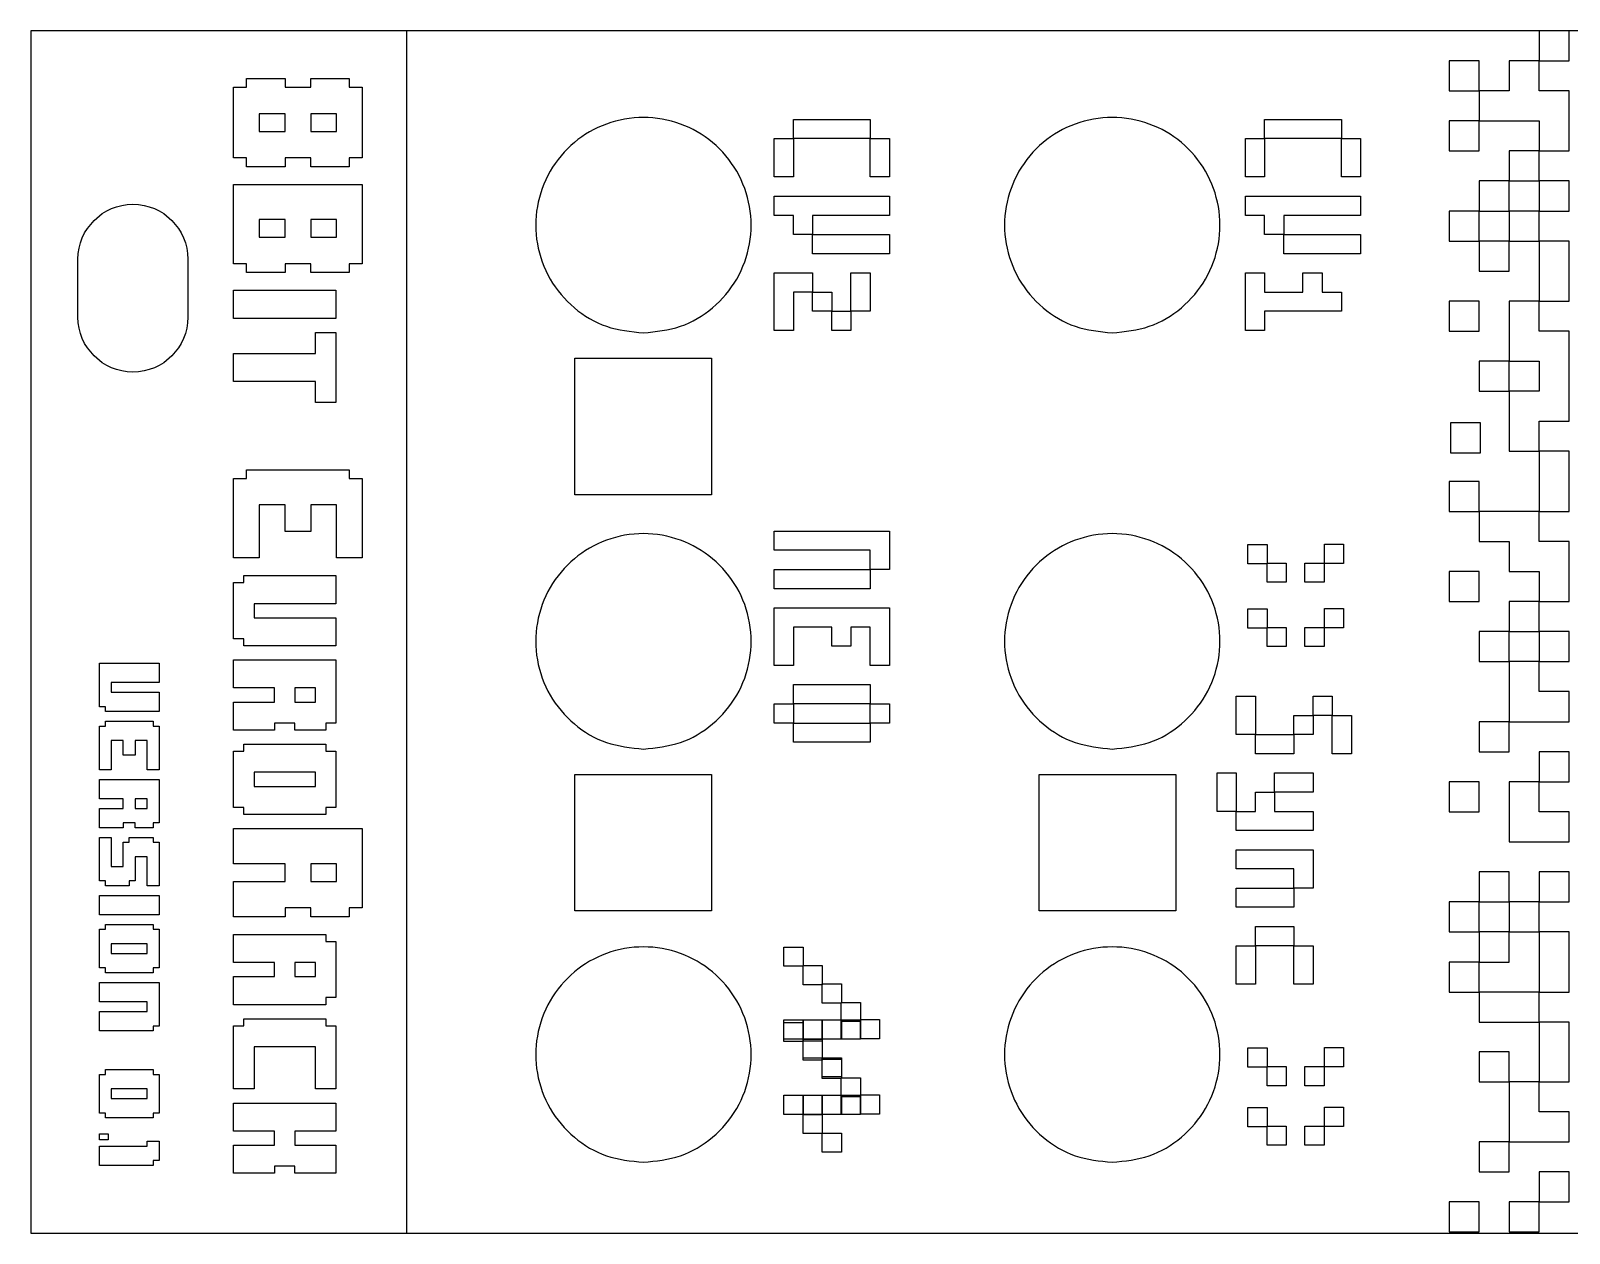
# Model space of a CAD drawing. Extents: x 9 to 137, y 10 to 46.
# Drawn here: x 8.7 to 53.88, y 10.3 to 45.62 of the extents above; entities that cross this region are included whole.
import ezdxf

# ---------------------------------------------------------------- set-up
doc = ezdxf.new("R2010")
doc.units = 0
doc.layers.add('Layer_1', color=7, linetype='CONTINUOUS')

msp = doc.modelspace()

# ---------------------------------------------------------------- linework, layer by layer
at = {"layer": 'Layer_1', "color": 1}
for p, q in [((19.74173, 45.61675), (8.70306, 45.61675)), ((8.70306, 45.61675), (8.70306, 10.29953)), ((19.74173, 10.29953), (19.74173, 45.61675)), ((52.998312, 45.616895), (52.998312, 44.734263)), ((53.88043, 45.616895), (52.998312, 45.616895)), ((53.88043, 44.734263), (53.88043, 45.616895)), ((51.233563, 44.734263), (50.351445, 44.734263)), ((50.351445, 44.734263), (50.351445, 43.852145)), ((51.233563, 43.852145), (51.233563, 44.734263)), ((52.998312, 44.734263), (52.116194, 44.734263)), ((52.116194, 44.734263), (52.116194, 43.852145)), ((52.998312, 44.734263), (53.88043, 44.734263)), ((52.998312, 43.852145), (52.998312, 44.734263)), ((14.659642, 41.88404), (14.659642, 43.957912)), ((14.659642, 43.957912), (15.037055, 43.957912)), ((15.037055, 43.957912), (15.037055, 44.217146)), ((15.037055, 44.217146), (16.169307, 44.217146)), ((16.169307, 44.217146), (16.169307, 43.957912)), ((16.169307, 43.957912), (16.924133, 43.957912)), ((16.924133, 43.957912), (16.924133, 44.217146)), ((16.924133, 44.217146), (18.056384, 44.217146)), ((18.056384, 44.217146), (18.056384, 43.957912)), ((18.056384, 43.957912), (18.433798, 43.957912)), ((18.433798, 43.957912), (18.433798, 41.88404)), ((50.351445, 43.852145), (51.233563, 43.852145)), ((52.116194, 43.852145), (51.233563, 43.852145)), ((51.233563, 43.852145), (51.233563, 42.97003)), ((53.88043, 43.852145), (52.998312, 43.852145)), ((53.88043, 42.97003), (53.88043, 43.852145)), ((16.169307, 43.18021), (15.414469, 43.18021)), ((15.414469, 43.18021), (15.414469, 42.661742)), ((16.169307, 42.661742), (16.169307, 43.18021)), ((17.678971, 43.18021), (16.924133, 43.18021)), ((16.924133, 43.18021), (16.924133, 42.661742)), ((17.678971, 42.661742), (17.678971, 43.18021)), ((31.098252, 43.013194), (33.352892, 43.013194)), ((31.098252, 42.449532), (31.098252, 43.013194)), ((33.352892, 43.013194), (33.352892, 42.449532)), ((44.933882, 43.013194), (47.188532, 43.013194)), ((44.933882, 42.449532), (44.933882, 43.013194)), ((47.188532, 43.013194), (47.188532, 42.449532)), ((51.233563, 42.97003), (50.351445, 42.97003)), ((50.351445, 42.97003), (50.351445, 42.087396)), ((51.233563, 42.97003), (52.116194, 42.97003)), ((51.233563, 42.087396), (51.233563, 42.97003)), ((52.116194, 42.97003), (52.998312, 42.97003)), ((52.998312, 42.97003), (52.998312, 42.087396)), ((53.88043, 42.087396), (53.88043, 42.97003)), ((15.414469, 42.661742), (16.169307, 42.661742)), ((16.924133, 42.661742), (17.678971, 42.661742)), ((30.534592, 42.449532), (31.098252, 42.449532)), ((30.534592, 41.322208), (30.534592, 42.449532)), ((33.352892, 42.449532), (31.098252, 42.449532)), ((31.098252, 42.449532), (31.098252, 41.322208)), ((33.352892, 42.449532), (33.916562, 42.449532)), ((33.352892, 41.322208), (33.352892, 42.449532)), ((33.916562, 42.449532), (33.916562, 41.322208)), ((44.370222, 42.449532), (44.933882, 42.449532)), ((44.370222, 41.322208), (44.370222, 42.449532)), ((47.188532, 42.449532), (44.933882, 42.449532)), ((44.933882, 42.449532), (44.933882, 41.322208)), ((47.188532, 42.449532), (47.752192, 42.449532)), ((47.188532, 41.322208), (47.188532, 42.449532)), ((47.752192, 42.449532), (47.752192, 41.322208)), ((50.351445, 42.087396), (51.233563, 42.087396)), ((52.998312, 42.087396), (52.116194, 42.087396)), ((52.116194, 42.087396), (52.116194, 41.20528)), ((52.998312, 42.087396), (53.88043, 42.087396)), ((52.998312, 41.20528), (52.998312, 42.087396)), ((15.037055, 41.88404), (14.659642, 41.88404)), ((15.037055, 41.624806), (15.037055, 41.88404)), ((16.169307, 41.624806), (15.037055, 41.624806)), ((16.924133, 41.88404), (16.169307, 41.88404)), ((16.169307, 41.88404), (16.169307, 41.624806)), ((16.924133, 41.624806), (16.924133, 41.88404)), ((18.056384, 41.624806), (16.924133, 41.624806)), ((18.433798, 41.88404), (18.056384, 41.88404)), ((18.056384, 41.88404), (18.056384, 41.624806)), ((31.098252, 41.322208), (30.534592, 41.322208)), ((33.916562, 41.322208), (33.352892, 41.322208)), ((44.933882, 41.322208), (44.370222, 41.322208)), ((47.752192, 41.322208), (47.188532, 41.322208)), ((52.116194, 41.20528), (51.233563, 41.20528)), ((51.233563, 41.20528), (51.233563, 40.323162)), ((52.116194, 41.20528), (52.998312, 41.20528)), ((52.116194, 40.323162), (52.116194, 41.20528)), ((52.998312, 41.20528), (52.998312, 40.323162)), ((53.88043, 41.20528), (52.998312, 41.20528)), ((53.88043, 40.323162), (53.88043, 41.20528)), ((14.659642, 38.773232), (14.659642, 41.106338)), ((14.659642, 41.106338), (18.433798, 41.106338)), ((18.433798, 41.106338), (18.433798, 38.773232)), ((30.534592, 40.758547), (33.916562, 40.758547)), ((30.534592, 40.194885), (30.534592, 40.758547)), ((33.916562, 40.758547), (33.916562, 40.194885)), ((44.370222, 40.758547), (47.752192, 40.758547)), ((44.370222, 40.194885), (44.370222, 40.758547)), ((47.752192, 40.758547), (47.752192, 40.194885)), ((51.233563, 40.323162), (50.351445, 40.323162)), ((50.351445, 40.323162), (50.351445, 39.44053)), ((51.233563, 39.44053), (51.233563, 40.323162)), ((51.233563, 40.323162), (52.116194, 40.323162)), ((52.998312, 40.323162), (52.116194, 40.323162)), ((52.116194, 40.323162), (52.116194, 39.44053)), ((52.998312, 40.323162), (53.88043, 40.323162)), ((52.998312, 39.44053), (52.998312, 40.323162)), ((16.169307, 40.069402), (15.414469, 40.069402)), ((15.414469, 40.069402), (15.414469, 39.550934)), ((16.169307, 39.550934), (16.169307, 40.069402)), ((17.678971, 40.069402), (16.924133, 40.069402)), ((16.924133, 40.069402), (16.924133, 39.550934)), ((17.678971, 39.550934), (17.678971, 40.069402)), ((31.098252, 40.194885), (30.534592, 40.194885)), ((31.098252, 39.631223), (31.098252, 40.194885)), ((33.916562, 40.194885), (31.661912, 40.194885)), ((31.661912, 40.194885), (31.661912, 39.631223)), ((44.933882, 40.194885), (44.370222, 40.194885)), ((44.933882, 39.631223), (44.933882, 40.194885)), ((47.752192, 40.194885), (45.497542, 40.194885)), ((45.497542, 40.194885), (45.497542, 39.631223)), ((15.414469, 39.550934), (16.169307, 39.550934)), ((16.924133, 39.550934), (17.678971, 39.550934)), ((31.661912, 39.631223), (31.098252, 39.631223)), ((31.661912, 39.631223), (33.916562, 39.631223)), ((31.661912, 39.067561), (31.661912, 39.631223)), ((33.916562, 39.631223), (33.916562, 39.067561)), ((45.497542, 39.631223), (44.933882, 39.631223)), ((45.497542, 39.631223), (47.752192, 39.631223)), ((45.497542, 39.067561), (45.497542, 39.631223)), ((47.752192, 39.631223), (47.752192, 39.067561)), ((50.351445, 39.44053), (51.233563, 39.44053)), ((52.116194, 39.44053), (51.233563, 39.44053)), ((51.233563, 39.44053), (51.233563, 38.558413)), ((52.116194, 39.44053), (52.998312, 39.44053)), ((52.116194, 38.558413), (52.116194, 39.44053)), ((52.998312, 39.44053), (52.998312, 38.558413)), ((53.88043, 39.44053), (52.998312, 39.44053)), ((53.88043, 38.558413), (53.88043, 39.44053)), ((33.916562, 39.067561), (31.661912, 39.067561)), ((47.752192, 39.067561), (45.497542, 39.067561)), ((15.037055, 38.773232), (14.659642, 38.773232)), ((15.037055, 38.513998), (15.037055, 38.773232)), ((16.169307, 38.513998), (15.037055, 38.513998)), ((16.924133, 38.773232), (16.169307, 38.773232)), ((16.169307, 38.773232), (16.169307, 38.513998)), ((16.924133, 38.513998), (16.924133, 38.773232)), ((18.056384, 38.513998), (16.924133, 38.513998)), ((18.433798, 38.773232), (18.056384, 38.773232)), ((18.056384, 38.773232), (18.056384, 38.513998)), ((30.534592, 38.5039), (31.661912, 38.5039)), ((30.534592, 36.812914), (30.534592, 38.5039)), ((31.661912, 38.5039), (31.661912, 37.940238)), ((32.789232, 38.5039), (33.352892, 38.5039)), ((32.789232, 37.376576), (32.789232, 38.5039)), ((33.352892, 38.5039), (33.352892, 37.376576)), ((44.370222, 38.5039), (44.933882, 38.5039)), ((44.370222, 36.812914), (44.370222, 38.5039)), ((44.933882, 38.5039), (44.933882, 37.940238)), ((46.061202, 37.940238), (46.061202, 38.5039)), ((46.061202, 38.5039), (46.624872, 38.5039)), ((46.624872, 38.5039), (46.624872, 37.940238)), ((51.233563, 38.558413), (52.116194, 38.558413)), ((52.998312, 38.558413), (52.998312, 37.675778)), ((53.88043, 37.675778), (53.88043, 38.558413)), ((14.659642, 37.170153), (14.659642, 37.99553)), ((14.659642, 37.99553), (17.66378, 37.99553)), ((17.66378, 37.99553), (17.66378, 37.170153)), ((31.661912, 37.940238), (31.098252, 37.940238)), ((31.098252, 37.940238), (31.098252, 36.812914)), ((31.661912, 37.940238), (32.225572, 37.940238)), ((31.661912, 37.376576), (31.661912, 37.940238)), ((32.225572, 37.940238), (32.225572, 37.376576)), ((44.933882, 37.940238), (46.061202, 37.940238)), ((46.624872, 37.940238), (47.188532, 37.940238)), ((47.188532, 37.940238), (47.188532, 37.376576)), ((50.351445, 37.675778), (50.351445, 36.793662)), ((51.233563, 37.675778), (50.351445, 37.675778)), ((51.233563, 36.793662), (51.233563, 37.675778)), ((52.998312, 37.675778), (52.116194, 37.675778)), ((52.116194, 37.675778), (52.116194, 36.793662)), ((52.998312, 37.675778), (53.88043, 37.675778)), ((52.998312, 36.793662), (52.998312, 37.675778)), ((17.66378, 37.170153), (14.659642, 37.170153)), ((32.225572, 37.376576), (31.661912, 37.376576)), ((32.225572, 37.376576), (32.789232, 37.376576)), ((32.225572, 36.812914), (32.225572, 37.376576)), ((33.352892, 37.376576), (32.789232, 37.376576)), ((32.789232, 37.376576), (32.789232, 36.812914)), ((47.188532, 37.376576), (44.933882, 37.376576)), ((44.933882, 37.376576), (44.933882, 36.812914)), ((17.062953, 36.138432), (17.062953, 36.757465)), ((17.062953, 36.757465), (17.66378, 36.757465)), ((17.66378, 36.757465), (17.66378, 34.694022)), ((31.098252, 36.812914), (30.534592, 36.812914)), ((32.789232, 36.812914), (32.225572, 36.812914)), ((44.933882, 36.812914), (44.370222, 36.812914)), ((50.351445, 36.793662), (51.233563, 36.793662)), ((52.116194, 36.793662), (52.116194, 35.911544)), ((53.88043, 36.793662), (52.998312, 36.793662)), ((53.88043, 35.911544), (53.88043, 36.793662)), ((14.659642, 35.313055), (14.659642, 36.138432)), ((14.659642, 36.138432), (17.062953, 36.138432)), ((52.116194, 35.911544), (51.233563, 35.911544)), ((51.233563, 35.911544), (51.233563, 35.028913)), ((52.116194, 35.911544), (52.998312, 35.911544)), ((52.116194, 35.028913), (52.116194, 35.911544)), ((52.998312, 35.911544), (52.998312, 35.028913)), ((53.88043, 35.028913), (53.88043, 35.911544)), ((17.062953, 35.313055), (14.659642, 35.313055)), ((17.062953, 34.694022), (17.062953, 35.313055)), ((51.233563, 35.028913), (52.116194, 35.028913)), ((52.998312, 35.028913), (52.116194, 35.028913)), ((52.116194, 35.028913), (52.116194, 34.146795)), ((53.88043, 34.146795), (53.88043, 35.028913)), ((17.66378, 34.694022), (17.062953, 34.694022)), ((50.390679, 34.09822), (50.390679, 33.216101)), ((51.272805, 34.09822), (50.390679, 34.09822)), ((51.272805, 33.216101), (51.272805, 34.09822)), ((52.116194, 34.146795), (52.116194, 33.264679)), ((52.998312, 33.264679), (52.998312, 34.146795)), ((52.998312, 34.146795), (53.88043, 34.146795)), ((50.390679, 33.216101), (51.272805, 33.216101)), ((52.116194, 33.264679), (52.998312, 33.264679)), ((52.998312, 33.264679), (52.998312, 32.382034)), ((53.88043, 33.264679), (52.998312, 33.264679)), ((53.88043, 32.382034), (53.88043, 33.264679)), ((15.037055, 32.466697), (15.037055, 32.72593)), ((15.037055, 32.72593), (18.056384, 32.72593)), ((18.056384, 32.72593), (18.056384, 32.466697)), ((14.659642, 30.13359), (14.659642, 32.466697)), ((14.659642, 32.466697), (15.037055, 32.466697)), ((18.056384, 32.466697), (18.433798, 32.466697)), ((18.433798, 32.466697), (18.433798, 30.13359)), ((51.233563, 32.382034), (50.351445, 32.382034)), ((50.351445, 32.382034), (50.351445, 31.49994)), ((51.233563, 31.49994), (51.233563, 32.382034)), ((52.998312, 32.382034), (52.998312, 31.49994)), ((53.88043, 31.49994), (53.88043, 32.382034)), ((16.169307, 31.688995), (15.414469, 31.688995)), ((15.414469, 31.688995), (15.414469, 30.13359)), ((16.169307, 30.911293), (16.169307, 31.688995)), ((17.678971, 31.688995), (16.924133, 31.688995)), ((16.924133, 31.688995), (16.924133, 30.911293)), ((17.678971, 30.13359), (17.678971, 31.688995)), ((50.351445, 31.49994), (51.233563, 31.49994)), ((52.116194, 31.49994), (51.233563, 31.49994)), ((51.233563, 31.49994), (51.233563, 30.61782)), ((52.998312, 31.49994), (52.116194, 31.49994)), ((52.998312, 31.49994), (53.88043, 31.49994)), ((52.998312, 30.61782), (52.998312, 31.49994)), ((16.924133, 30.911293), (16.169307, 30.911293)), ((30.534592, 30.921213), (33.916562, 30.921213)), ((30.534592, 30.357551), (30.534592, 30.921213)), ((33.916562, 30.921213), (33.916562, 29.79389)), ((33.352892, 30.357551), (30.534592, 30.357551)), ((33.352892, 29.79389), (33.352892, 30.357551)), ((44.444426, 30.528785), (45.008919, 30.528785)), ((44.444426, 29.964292), (44.444426, 30.528785)), ((45.008919, 30.528785), (45.008919, 29.964292)), ((46.689316, 30.538503), (47.253808, 30.538503)), ((46.689316, 29.97401), (46.689316, 30.538503)), ((47.253808, 30.538503), (47.253808, 29.97401)), ((51.233563, 30.61782), (52.116194, 30.61782)), ((52.116194, 30.61782), (52.116194, 29.735169)), ((53.88043, 30.61782), (52.998312, 30.61782)), ((53.88043, 29.735169), (53.88043, 30.61782)), ((15.414469, 30.13359), (14.659642, 30.13359)), ((18.433798, 30.13359), (17.678971, 30.13359)), ((45.008919, 29.964292), (44.444426, 29.964292)), ((45.008078, 29.984569), (45.572571, 29.984569)), ((45.008078, 29.420077), (45.008078, 29.984569)), ((45.572571, 29.984569), (45.572571, 29.420077)), ((46.115946, 29.984569), (46.680438, 29.984569)), ((46.115946, 29.420077), (46.115946, 29.984569)), ((46.680438, 29.984569), (46.680438, 29.420077)), ((47.253808, 29.97401), (46.689316, 29.97401)), ((14.659642, 27.758025), (14.659642, 29.408778)), ((14.659642, 29.408778), (14.96005, 29.408778)), ((14.96005, 29.408778), (14.96005, 29.615122)), ((14.96005, 29.615122), (17.66378, 29.615122)), ((17.66378, 29.615122), (17.66378, 28.789746)), ((30.534592, 29.79389), (33.352892, 29.79389)), ((30.534592, 29.230228), (30.534592, 29.79389)), ((33.916562, 29.79389), (33.352892, 29.79389)), ((33.352892, 29.79389), (33.352892, 29.230228)), ((45.572571, 29.420077), (45.008078, 29.420077)), ((46.680438, 29.420077), (46.115946, 29.420077)), ((50.351445, 29.735169), (50.351445, 28.853049)), ((51.233563, 29.735169), (50.351445, 29.735169)), ((51.233563, 28.853049), (51.233563, 29.735169)), ((52.116194, 29.735169), (52.998312, 29.735169)), ((52.998312, 29.735169), (52.998312, 28.853049)), ((53.88043, 28.853049), (53.88043, 29.735169)), ((33.352892, 29.230228), (30.534592, 29.230228)), ((17.66378, 28.789746), (15.26047, 28.789746)), ((15.26047, 28.789746), (15.26047, 28.377057)), ((30.534592, 28.666566), (33.916562, 28.666566)), ((30.534592, 26.975581), (30.534592, 28.666566)), ((33.916562, 28.666566), (33.916562, 26.975581)), ((44.444426, 28.638904), (45.008919, 28.638904)), ((44.444426, 28.074411), (44.444426, 28.638904)), ((45.008919, 28.638904), (45.008919, 28.074411)), ((46.689316, 28.648622), (47.253808, 28.648622)), ((46.689316, 28.084129), (46.689316, 28.648622)), ((47.253808, 28.648622), (47.253808, 28.084129)), ((50.351445, 28.853049), (51.233563, 28.853049)), ((52.998312, 28.853049), (52.116194, 28.853049)), ((52.116194, 28.853049), (52.116194, 27.970425)), ((52.998312, 28.853049), (53.88043, 28.853049)), ((52.998312, 27.970425), (52.998312, 28.853049)), ((15.26047, 28.377057), (17.66378, 28.377057)), ((17.66378, 28.377057), (17.66378, 27.551681)), ((32.225572, 28.102904), (31.098252, 28.102904)), ((31.098252, 28.102904), (31.098252, 26.975581)), ((32.225572, 27.539243), (32.225572, 28.102904)), ((33.352892, 28.102904), (32.789232, 28.102904)), ((32.789232, 28.102904), (32.789232, 27.539243)), ((33.352892, 26.975581), (33.352892, 28.102904)), ((45.008919, 28.074411), (44.444426, 28.074411)), ((45.008078, 28.094688), (45.572571, 28.094688)), ((45.008078, 27.530196), (45.008078, 28.094688)), ((45.572571, 28.094688), (45.572571, 27.530196)), ((46.115946, 28.094688), (46.680438, 28.094688)), ((46.115946, 27.530196), (46.115946, 28.094688)), ((46.680438, 28.094688), (46.680438, 27.530196)), ((47.253808, 28.084129), (46.689316, 28.084129)), ((14.96005, 27.758025), (14.659642, 27.758025)), ((14.96005, 27.551681), (14.96005, 27.758025)), ((52.116194, 27.970425), (51.233563, 27.970425)), ((51.233563, 27.970425), (51.233563, 27.088304)), ((52.116194, 27.970425), (52.998312, 27.970425)), ((52.116194, 27.088304), (52.116194, 27.970425)), ((52.998312, 27.970425), (52.998312, 27.088304)), ((53.88043, 27.970425), (52.998312, 27.970425)), ((53.88043, 27.088304), (53.88043, 27.970425)), ((14.659642, 26.313615), (14.659642, 27.138991)), ((14.659642, 27.138991), (17.66378, 27.138991)), ((17.66378, 27.551681), (14.96005, 27.551681)), ((17.66378, 27.138991), (17.66378, 25.281894)), ((32.789232, 27.539243), (32.225572, 27.539243)), ((45.572571, 27.530196), (45.008078, 27.530196)), ((46.680438, 27.530196), (46.115946, 27.530196)), ((10.71677, 25.76163), (10.71677, 27.04062)), ((10.71677, 27.04062), (12.4745, 27.04062)), ((12.4745, 27.04062), (12.4745, 26.47218)), ((31.098252, 26.975581), (30.534592, 26.975581)), ((33.916562, 26.975581), (33.352892, 26.975581)), ((51.233563, 27.088304), (52.116194, 27.088304)), ((52.998312, 27.088304), (52.116194, 27.088304)), ((52.116194, 27.088304), (52.116194, 26.206183)), ((52.998312, 27.088304), (53.88043, 27.088304)), ((52.998312, 26.206183), (52.998312, 27.088304)), ((12.4745, 26.47218), (11.0685, 26.47218)), ((11.0685, 26.47218), (11.0685, 26.18796)), ((15.861298, 26.313615), (14.659642, 26.313615)), ((15.861298, 25.900926), (15.861298, 26.313615)), ((17.062953, 26.313615), (16.462125, 26.313615)), ((16.462125, 26.313615), (16.462125, 25.900926)), ((17.062953, 25.900926), (17.062953, 26.313615)), ((31.098252, 26.411919), (33.352892, 26.411919)), ((31.098252, 25.848257), (31.098252, 26.411919)), ((33.352892, 26.411919), (33.352892, 25.848257)), ((52.116194, 26.206183), (52.116194, 25.32356)), ((53.88043, 26.206183), (52.998312, 26.206183)), ((53.88043, 25.32356), (53.88043, 26.206183)), ((10.89285, 25.76163), (10.71677, 25.76163)), ((10.89285, 25.61952), (10.89285, 25.76163)), ((11.0685, 26.18796), (12.4745, 26.18796)), ((12.4745, 26.18796), (12.4745, 25.61952)), ((14.659642, 25.075549), (14.659642, 25.900926)), ((14.659642, 25.900926), (15.861298, 25.900926)), ((16.462125, 25.900926), (17.062953, 25.900926)), ((30.534592, 25.848257), (31.098252, 25.848257)), ((30.534592, 25.284596), (30.534592, 25.848257)), ((33.352892, 25.848257), (31.098252, 25.848257)), ((31.098252, 25.848257), (31.098252, 25.284596)), ((33.352892, 25.848257), (33.916562, 25.848257)), ((33.352892, 25.284596), (33.352892, 25.848257)), ((33.916562, 25.848257), (33.916562, 25.284596)), ((44.102952, 26.072849), (44.666612, 26.072849)), ((44.102952, 24.945526), (44.102952, 26.072849)), ((44.666612, 26.072849), (44.666612, 24.945526)), ((46.357592, 26.072849), (46.921262, 26.072849)), ((46.357592, 25.509188), (46.357592, 26.072849)), ((46.921262, 26.072849), (46.921262, 25.509188)), ((12.4745, 25.61952), (10.89285, 25.61952)), ((10.89285, 25.19371), (10.89285, 25.3353)), ((10.89285, 25.3353), (12.29885, 25.3353)), ((12.29885, 25.3353), (12.29885, 25.19371)), ((45.793932, 24.945526), (45.793932, 25.509188)), ((45.793932, 25.509188), (46.357592, 25.509188)), ((46.357592, 25.509188), (46.357592, 24.945526)), ((46.921262, 25.509188), (46.357592, 25.509188)), ((46.921262, 25.509188), (47.484922, 25.509188)), ((46.921262, 24.381864), (46.921262, 25.509188)), ((47.484922, 25.509188), (47.484922, 24.381864)), ((52.116194, 25.32356), (51.233563, 25.32356)), ((51.233563, 25.32356), (51.233563, 24.441439)), ((52.116194, 25.32356), (52.998312, 25.32356)), ((52.116194, 24.441439), (52.116194, 25.32356)), ((52.998312, 25.32356), (53.88043, 25.32356)), ((10.71677, 23.91472), (10.71677, 25.19371)), ((10.71677, 25.19371), (10.89285, 25.19371)), ((12.29885, 25.19371), (12.4745, 25.19371)), ((12.4745, 25.19371), (12.4745, 23.91472)), ((15.861298, 25.075549), (14.659642, 25.075549)), ((16.462125, 25.281894), (15.861298, 25.281894)), ((15.861298, 25.281894), (15.861298, 25.075549)), ((16.462125, 25.075549), (16.462125, 25.281894)), ((17.363372, 25.075549), (16.462125, 25.075549)), ((17.66378, 25.281894), (17.363372, 25.281894)), ((17.363372, 25.281894), (17.363372, 25.075549)), ((31.098252, 25.284596), (30.534592, 25.284596)), ((31.098252, 25.284596), (33.352892, 25.284596)), ((31.098252, 24.720934), (31.098252, 25.284596)), ((33.916562, 25.284596), (33.352892, 25.284596)), ((33.352892, 25.284596), (33.352892, 24.720934)), ((44.666612, 24.945526), (44.102952, 24.945526)), ((44.666612, 24.945526), (45.793932, 24.945526)), ((44.666612, 24.381864), (44.666612, 24.945526)), ((46.357592, 24.945526), (45.793932, 24.945526)), ((45.793932, 24.945526), (45.793932, 24.381864)), ((11.41978, 24.76738), (11.0685, 24.76738)), ((11.0685, 24.76738), (11.0685, 23.91472)), ((11.41978, 24.34105), (11.41978, 24.76738)), ((12.12321, 24.76738), (11.77148, 24.76738)), ((11.77148, 24.76738), (11.77148, 24.34105)), ((12.12321, 23.91472), (12.12321, 24.76738)), ((14.659642, 22.805764), (14.659642, 24.456517)), ((14.659642, 24.456517), (14.96005, 24.456517)), ((14.96005, 24.456517), (14.96005, 24.662862)), ((14.96005, 24.662862), (17.363372, 24.662862)), ((17.363372, 24.662862), (17.363372, 24.456517)), ((17.363372, 24.456517), (17.66378, 24.456517)), ((17.66378, 24.456517), (17.66378, 22.805764)), ((33.352892, 24.720934), (31.098252, 24.720934)), ((51.233563, 24.441439), (52.116194, 24.441439)), ((52.998312, 24.441439), (52.998312, 23.559318)), ((53.88043, 24.441439), (52.998312, 24.441439)), ((53.88043, 23.559318), (53.88043, 24.441439)), ((11.77148, 24.34105), (11.41978, 24.34105)), ((45.793932, 24.381864), (44.666612, 24.381864)), ((47.484922, 24.381864), (46.921262, 24.381864)), ((11.0685, 23.91472), (10.71677, 23.91472)), ((10.71677, 23.06257), (10.71677, 23.6305)), ((10.71677, 23.6305), (12.4745, 23.6305)), ((12.4745, 23.91472), (12.12321, 23.91472)), ((12.4745, 23.6305), (12.4745, 22.35202)), ((17.062953, 23.837485), (15.26047, 23.837485)), ((15.26047, 23.837485), (15.26047, 23.424797)), ((17.062953, 23.424797), (17.062953, 23.837485)), ((43.539282, 22.690879), (43.539282, 23.818202)), ((43.539282, 23.818202), (44.102952, 23.818202)), ((44.102952, 23.818202), (44.102952, 22.690879)), ((45.230272, 23.818202), (46.357592, 23.818202)), ((45.230272, 23.254541), (45.230272, 23.818202)), ((46.357592, 23.818202), (46.357592, 23.254541)), ((50.351445, 23.559318), (50.351445, 22.676695)), ((51.233563, 23.559318), (50.351445, 23.559318)), ((51.233563, 22.676695), (51.233563, 23.559318)), ((52.998312, 23.559318), (52.116194, 23.559318)), ((52.116194, 23.559318), (52.116194, 22.676695)), ((52.998312, 23.559318), (53.88043, 23.559318)), ((52.998312, 22.676695), (52.998312, 23.559318)), ((11.41978, 23.06257), (10.71677, 23.06257)), ((11.41978, 22.77835), (11.41978, 23.06257)), ((12.12321, 23.06257), (11.77148, 23.06257)), ((11.77148, 23.06257), (11.77148, 22.77835)), ((12.12321, 22.77835), (12.12321, 23.06257)), ((15.26047, 23.424797), (17.062953, 23.424797)), ((44.666612, 23.254541), (45.230272, 23.254541)), ((44.666612, 22.690879), (44.666612, 23.254541)), ((46.357592, 23.254541), (45.230272, 23.254541)), ((45.230272, 23.254541), (45.230272, 22.690879)), ((10.71677, 22.20991), (10.71677, 22.77835)), ((10.71677, 22.77835), (11.41978, 22.77835)), ((11.77148, 22.77835), (12.12321, 22.77835)), ((14.96005, 22.805764), (14.659642, 22.805764)), ((14.96005, 22.59942), (14.96005, 22.805764)), ((17.363372, 22.59942), (14.96005, 22.59942)), ((17.66378, 22.805764), (17.363372, 22.805764)), ((17.363372, 22.805764), (17.363372, 22.59942)), ((44.102952, 22.690879), (43.539282, 22.690879)), ((44.102952, 22.127217), (44.102952, 22.690879)), ((44.102952, 22.690879), (44.666612, 22.690879)), ((45.230272, 22.690879), (46.357592, 22.690879)), ((46.357592, 22.690879), (46.357592, 22.127217)), ((50.351445, 22.676695), (51.233563, 22.676695)), ((52.116194, 22.676695), (52.116194, 21.794573)), ((53.88043, 22.676695), (52.998312, 22.676695)), ((53.88043, 21.794573), (53.88043, 22.676695)), ((11.41978, 22.20991), (10.71677, 22.20991)), ((11.77148, 22.35202), (11.41978, 22.35202)), ((11.41978, 22.35202), (11.41978, 22.20991)), ((11.77148, 22.20991), (11.77148, 22.35202)), ((12.29885, 22.20991), (11.77148, 22.20991)), ((12.4745, 22.35202), (12.29885, 22.35202)), ((12.29885, 22.35202), (12.29885, 22.20991)), ((14.659642, 21.149794), (14.659642, 22.186731)), ((14.659642, 22.186731), (18.433798, 22.186731)), ((18.433798, 22.186731), (18.433798, 19.853625)), ((10.71677, 20.64722), (10.71677, 21.92569)), ((10.71677, 21.92569), (11.0685, 21.92569)), ((11.0685, 21.92569), (11.0685, 21.07354)), ((11.41978, 21.07354), (11.41978, 21.78358)), ((11.41978, 21.78358), (11.59585, 21.78358)), ((11.59585, 21.78358), (11.59585, 21.92569)), ((11.59585, 21.92569), (12.29885, 21.92569)), ((12.29885, 21.92569), (12.29885, 21.78358)), ((12.29885, 21.78358), (12.4745, 21.78358)), ((12.4745, 21.78358), (12.4745, 20.50511)), ((46.357592, 22.127217), (44.102952, 22.127217)), ((52.116194, 21.794573), (52.998312, 21.794573)), ((52.998312, 21.794573), (53.88043, 21.794573)), ((12.12321, 21.35725), (11.77148, 21.35725)), ((11.77148, 21.35725), (11.77148, 20.64722)), ((12.12321, 20.50511), (12.12321, 21.35725)), ((44.102952, 21.563555), (46.357592, 21.563555)), ((44.102952, 20.999894), (44.102952, 21.563555)), ((46.357592, 21.563555), (46.357592, 20.436232)), ((11.0685, 21.07354), (11.41978, 21.07354)), ((16.169307, 21.149794), (14.659642, 21.149794)), ((16.169307, 20.631327), (16.169307, 21.149794)), ((17.678971, 21.149794), (16.924133, 21.149794)), ((16.924133, 21.149794), (16.924133, 20.631327)), ((17.678971, 20.631327), (17.678971, 21.149794)), ((45.793932, 20.999894), (44.102952, 20.999894)), ((45.793932, 20.436232), (45.793932, 20.999894)), ((51.233563, 20.912453), (51.233563, 20.029829)), ((52.116194, 20.912453), (51.233563, 20.912453)), ((52.116194, 20.029829), (52.116194, 20.912453)), ((53.88043, 20.912453), (52.998312, 20.912453)), ((52.998312, 20.912453), (52.998312, 20.029829)), ((53.88043, 20.029829), (53.88043, 20.912453)), ((10.89285, 20.64722), (10.71677, 20.64722)), ((10.89285, 20.50511), (10.89285, 20.64722)), ((11.59585, 20.50511), (10.89285, 20.50511)), ((11.77148, 20.64722), (11.59585, 20.64722)), ((11.59585, 20.64722), (11.59585, 20.50511)), ((12.4745, 20.50511), (12.12321, 20.50511)), ((14.659642, 19.594391), (14.659642, 20.631327)), ((14.659642, 20.631327), (16.169307, 20.631327)), ((16.924133, 20.631327), (17.678971, 20.631327)), ((44.102952, 20.436232), (45.793932, 20.436232)), ((44.102952, 19.87257), (44.102952, 20.436232)), ((46.357592, 20.436232), (45.793932, 20.436232)), ((45.793932, 20.436232), (45.793932, 19.87257)), ((10.71677, 19.65244), (10.71677, 20.22089)), ((10.71677, 20.22089), (12.4745, 20.22089)), ((12.4745, 20.22089), (12.4745, 19.65244)), ((51.233563, 20.029829), (50.351445, 20.029829)), ((50.351445, 20.029829), (50.351445, 19.147709)), ((51.233563, 20.029829), (52.116194, 20.029829)), ((51.233563, 19.147709), (51.233563, 20.029829)), ((52.116194, 20.029829), (52.116194, 19.147709)), ((52.998312, 20.029829), (52.116194, 20.029829)), ((52.998312, 19.147709), (52.998312, 20.029829)), ((52.998312, 20.029829), (53.88043, 20.029829)), ((12.4745, 19.65244), (10.71677, 19.65244)), ((16.169307, 19.594391), (14.659642, 19.594391)), ((16.924133, 19.853625), (16.169307, 19.853625)), ((16.169307, 19.853625), (16.169307, 19.594391)), ((16.924133, 19.594391), (16.924133, 19.853625)), ((18.056384, 19.594391), (16.924133, 19.594391)), ((18.433798, 19.853625), (18.056384, 19.853625)), ((18.056384, 19.853625), (18.056384, 19.594391)), ((45.793932, 19.87257), (44.102952, 19.87257)), ((10.71677, 18.08975), (10.71677, 19.22663)), ((10.71677, 19.22663), (10.89285, 19.22663)), ((10.89285, 19.22663), (10.89285, 19.36822)), ((10.89285, 19.36822), (12.29885, 19.36822)), ((12.29885, 19.36822), (12.29885, 19.22663)), ((12.29885, 19.22663), (12.4745, 19.22663)), ((12.4745, 19.22663), (12.4745, 18.08975)), ((14.659642, 18.250546), (14.659642, 19.075923)), ((14.659642, 19.075923), (17.363372, 19.075923)), ((17.363372, 19.075923), (17.363372, 18.869579)), ((44.666612, 19.308908), (45.793932, 19.308908)), ((44.666612, 18.745247), (44.666612, 19.308908)), ((45.793932, 19.308908), (45.793932, 18.745247)), ((50.351445, 19.147709), (51.233563, 19.147709)), ((52.116194, 19.147709), (51.233563, 19.147709)), ((51.233563, 19.147709), (51.233563, 18.265588)), ((52.116194, 19.147709), (52.998312, 19.147709)), ((52.116194, 18.265588), (52.116194, 19.147709)), ((52.998312, 19.147709), (52.998312, 18.265588)), ((53.88043, 19.147709), (52.998312, 19.147709)), ((53.88043, 18.265588), (53.88043, 19.147709)), ((12.12321, 18.8003), (11.0685, 18.8003)), ((11.0685, 18.8003), (11.0685, 18.51608)), ((12.12321, 18.51608), (12.12321, 18.8003)), ((17.363372, 18.869579), (17.66378, 18.869579)), ((17.66378, 18.869579), (17.66378, 17.218825)), ((30.820868, 18.70429), (31.385361, 18.70429)), ((30.820868, 18.139797), (30.820868, 18.70429)), ((31.385361, 18.70429), (31.385361, 18.139797)), ((44.102952, 18.745247), (44.666612, 18.745247)), ((44.102952, 17.617923), (44.102952, 18.745247)), ((45.793932, 18.745247), (44.666612, 18.745247)), ((44.666612, 18.745247), (44.666612, 17.617923)), ((45.793932, 18.745247), (46.357592, 18.745247)), ((45.793932, 17.617923), (45.793932, 18.745247)), ((46.357592, 18.745247), (46.357592, 17.617923)), ((10.89285, 18.08975), (10.71677, 18.08975)), ((10.89285, 17.94764), (10.89285, 18.08975)), ((11.0685, 18.51608), (12.12321, 18.51608)), ((12.4745, 18.08975), (12.29885, 18.08975)), ((12.29885, 18.08975), (12.29885, 17.94764)), ((15.861298, 18.250546), (14.659642, 18.250546)), ((15.861298, 17.837858), (15.861298, 18.250546)), ((17.062953, 18.250546), (16.462125, 18.250546)), ((16.462125, 18.250546), (16.462125, 17.837858)), ((17.062953, 17.837858), (17.062953, 18.250546)), ((31.385361, 18.139797), (30.820868, 18.139797)), ((31.382112, 18.162852), (31.946604, 18.162852)), ((31.382112, 17.59836), (31.382112, 18.162852)), ((31.946604, 18.162852), (31.946604, 17.59836)), ((51.233563, 18.265588), (50.351445, 18.265588)), ((50.351445, 18.265588), (50.351445, 17.382965)), ((51.233563, 17.382965), (51.233563, 18.265588)), ((51.233563, 18.265588), (52.116194, 18.265588)), ((52.998312, 18.265588), (52.998312, 17.382965)), ((53.88043, 17.382965), (53.88043, 18.265588)), ((10.71677, 17.0955), (10.71677, 17.66342)), ((10.71677, 17.66342), (12.4745, 17.66342)), ((12.29885, 17.94764), (10.89285, 17.94764)), ((12.4745, 17.66342), (12.4745, 16.38494)), ((14.659642, 17.012481), (14.659642, 17.837858)), ((14.659642, 17.837858), (15.861298, 17.837858)), ((16.462125, 17.837858), (17.062953, 17.837858)), ((31.943294, 17.621415), (32.507787, 17.621415)), ((31.943294, 17.056922), (31.943294, 17.621415)), ((32.507787, 17.621415), (32.507787, 17.056922)), ((17.66378, 17.218825), (17.363372, 17.218825)), ((17.363372, 17.218825), (17.363372, 17.012481)), ((31.946604, 17.59836), (31.382112, 17.59836)), ((44.666612, 17.617923), (44.102952, 17.617923)), ((46.357592, 17.617923), (45.793932, 17.617923)), ((50.351445, 17.382965), (51.233563, 17.382965)), ((52.116194, 17.382965), (51.233563, 17.382965)), ((51.233563, 17.382965), (51.233563, 16.500843)), ((52.998312, 17.382965), (52.116194, 17.382965)), ((52.998312, 17.382965), (53.88043, 17.382965)), ((52.998312, 16.500843), (52.998312, 17.382965)), ((12.12321, 17.0955), (10.71677, 17.0955)), ((10.71677, 16.24283), (10.71677, 16.81127)), ((10.71677, 16.81127), (12.12321, 16.81127)), ((12.12321, 16.81127), (12.12321, 17.0955)), ((17.363372, 17.012481), (14.659642, 17.012481)), ((32.507787, 17.056922), (31.943294, 17.056922)), ((32.504524, 17.07998), (33.069016, 17.07998)), ((32.504524, 16.515488), (32.504524, 17.07998)), ((33.069016, 17.07998), (33.069016, 16.515488)), ((12.4745, 16.38494), (12.29885, 16.38494)), ((12.29885, 16.38494), (12.29885, 16.24283)), ((14.659642, 14.536351), (14.659642, 16.393449)), ((14.659642, 16.393449), (14.96005, 16.393449)), ((14.96005, 16.393449), (14.96005, 16.599794)), ((14.96005, 16.599794), (17.363372, 16.599794)), ((17.363372, 16.599794), (17.363372, 16.393449)), ((17.363372, 16.393449), (17.66378, 16.393449)), ((17.66378, 16.393449), (17.66378, 14.536351)), ((30.820868, 16.565447), (31.385361, 16.565447)), ((30.820868, 16.000954), (30.820868, 16.565447)), ((30.820868, 16.491288), (31.385361, 16.491288)), ((30.820868, 15.926796), (30.820868, 16.491288)), ((31.382112, 16.565447), (31.946604, 16.565447)), ((31.382112, 16.000954), (31.382112, 16.565447)), ((31.385361, 16.565447), (31.385361, 16.000954)), ((31.385361, 16.491288), (31.385361, 15.926796)), ((31.943294, 16.565447), (32.507787, 16.565447)), ((31.943294, 16.000954), (31.943294, 16.565447)), ((31.946604, 16.565447), (31.946604, 16.000954)), ((32.504524, 16.565447), (33.069016, 16.565447)), ((32.504524, 16.000954), (32.504524, 16.565447)), ((33.069016, 16.515488), (32.504524, 16.515488)), ((32.507787, 16.565447), (32.507787, 16.000954)), ((33.065757, 16.572853), (33.63025, 16.572853)), ((33.065757, 16.00836), (33.065757, 16.572853)), ((33.069016, 16.565447), (33.069016, 16.000954)), ((33.63025, 16.572853), (33.63025, 16.00836)), ((51.233563, 16.500843), (52.116194, 16.500843)), ((52.116194, 16.500843), (52.998312, 16.500843)), ((52.998312, 16.500843), (52.998312, 15.631634)), ((53.88043, 16.500843), (52.998312, 16.500843)), ((53.88043, 15.631634), (53.88043, 16.500843)), ((12.29885, 16.24283), (10.71677, 16.24283)), ((31.385361, 16.000954), (30.820868, 16.000954)), ((31.385361, 15.926796), (30.820868, 15.926796)), ((31.382112, 16.002822), (31.946604, 16.002822)), ((31.382112, 15.43833), (31.382112, 16.002822)), ((31.946604, 16.000954), (31.382112, 16.000954)), ((31.382112, 15.949851), (31.946604, 15.949851)), ((31.382112, 15.385358), (31.382112, 15.949851)), ((32.507787, 16.000954), (31.943294, 16.000954)), ((31.946604, 16.002822), (31.946604, 15.43833)), ((31.946604, 15.949851), (31.946604, 15.385358)), ((33.069016, 16.000954), (32.504524, 16.000954)), ((33.63025, 16.00836), (33.065757, 16.00836)), ((17.062953, 15.774416), (15.26047, 15.774416)), ((15.26047, 15.774416), (15.26047, 14.536351)), ((17.062953, 14.536351), (17.062953, 15.774416)), ((31.946604, 15.43833), (31.382112, 15.43833)), ((31.946604, 15.385358), (31.382112, 15.385358)), ((31.943294, 15.45567), (32.507787, 15.45567)), ((31.943294, 14.891177), (31.943294, 15.45567)), ((31.943294, 15.408413), (32.507787, 15.408413)), ((31.943294, 14.843921), (31.943294, 15.408413)), ((32.507787, 15.45567), (32.507787, 14.891177)), ((32.507787, 15.408413), (32.507787, 14.843921)), ((44.444424, 15.740485), (45.008917, 15.740485)), ((44.444424, 15.175992), (44.444424, 15.740485)), ((45.008917, 15.740485), (45.008917, 15.175992)), ((46.689314, 15.750203), (47.253806, 15.750203)), ((46.689314, 15.18571), (46.689314, 15.750203)), ((47.253806, 15.750203), (47.253806, 15.18571)), ((52.116194, 15.631634), (51.233563, 15.631634)), ((51.233563, 15.631634), (51.233563, 14.74901)), ((52.116194, 14.74901), (52.116194, 15.631634)), ((52.998312, 15.631634), (52.998312, 15.618219)), ((52.998312, 15.618219), (52.998312, 14.74901)), ((53.88043, 15.618219), (53.88043, 15.631634)), ((53.88043, 14.74901), (53.88043, 15.618219)), ((10.71677, 13.82748), (10.71677, 14.96436)), ((10.71677, 14.96436), (10.89285, 14.96436)), ((10.89285, 14.96436), (10.89285, 15.10647)), ((10.89285, 15.10647), (12.29885, 15.10647)), ((12.29885, 15.10647), (12.29885, 14.96436)), ((12.29885, 14.96436), (12.4745, 14.96436)), ((12.4745, 14.96436), (12.4745, 13.82748)), ((45.008917, 15.175992), (44.444424, 15.175992)), ((45.008076, 15.196269), (45.572569, 15.196269)), ((45.008076, 14.631777), (45.008076, 15.196269)), ((45.572569, 15.196269), (45.572569, 14.631777)), ((46.115944, 15.196269), (46.680436, 15.196269)), ((46.115944, 14.631777), (46.115944, 15.196269)), ((46.680436, 15.196269), (46.680436, 14.631777)), ((47.253806, 15.18571), (46.689314, 15.18571)), ((12.12321, 14.53803), (11.0685, 14.53803)), ((11.0685, 14.53803), (11.0685, 14.25381)), ((12.12321, 14.25381), (12.12321, 14.53803)), ((15.26047, 14.536351), (14.659642, 14.536351)), ((17.66378, 14.536351), (17.062953, 14.536351)), ((32.507787, 14.891177), (31.943294, 14.891177)), ((32.507787, 14.843921), (31.943294, 14.843921)), ((32.504524, 14.866979), (33.069016, 14.866979)), ((32.504524, 14.302486), (32.504524, 14.866979)), ((33.069016, 14.866979), (33.069016, 14.302486)), ((45.572569, 14.631777), (45.008076, 14.631777)), ((46.680436, 14.631777), (46.115944, 14.631777)), ((51.233563, 14.74901), (52.116194, 14.74901)), ((52.998312, 14.74901), (52.116194, 14.74901)), ((52.116194, 14.74901), (52.116194, 13.86689)), ((52.998312, 14.74901), (53.88043, 14.74901)), ((52.998312, 13.86689), (52.998312, 14.74901)), ((11.0685, 14.25381), (12.12321, 14.25381)), ((14.659642, 13.298285), (14.659642, 14.123662)), ((14.659642, 14.123662), (17.66378, 14.123662)), ((17.66378, 14.123662), (17.66378, 13.298285)), ((30.820868, 14.352445), (31.385361, 14.352445)), ((30.820868, 13.787953), (30.820868, 14.352445)), ((31.382112, 14.352445), (31.946604, 14.352445)), ((31.382112, 13.787953), (31.382112, 14.352445)), ((31.385361, 14.352445), (31.385361, 13.787953)), ((31.943294, 14.352445), (32.507787, 14.352445)), ((31.943294, 13.787953), (31.943294, 14.352445)), ((31.946604, 14.352445), (31.946604, 13.787953)), ((32.504524, 14.352445), (33.069016, 14.352445)), ((32.504524, 13.787953), (32.504524, 14.352445)), ((33.069016, 14.302486), (32.504524, 14.302486)), ((32.507787, 14.352445), (32.507787, 13.787953)), ((33.065757, 14.359851), (33.63025, 14.359851)), ((33.065757, 13.795359), (33.065757, 14.359851)), ((33.069016, 14.352445), (33.069016, 13.787953)), ((33.63025, 14.359851), (33.63025, 13.795359)), ((10.89285, 13.82748), (10.71677, 13.82748)), ((10.89285, 13.68537), (10.89285, 13.82748)), ((12.29885, 13.68537), (10.89285, 13.68537)), ((12.4745, 13.82748), (12.29885, 13.82748)), ((12.29885, 13.82748), (12.29885, 13.68537)), ((31.385361, 13.787953), (30.820868, 13.787953)), ((31.382112, 13.789821), (31.946604, 13.789821)), ((31.382112, 13.225329), (31.382112, 13.789821)), ((31.946604, 13.787953), (31.382112, 13.787953)), ((32.507787, 13.787953), (31.943294, 13.787953)), ((31.946604, 13.789821), (31.946604, 13.225329)), ((33.069016, 13.787953), (32.504524, 13.787953)), ((33.63025, 13.795359), (33.065757, 13.795359)), ((44.444424, 13.992345), (45.008917, 13.992345)), ((44.444424, 13.427852), (44.444424, 13.992345)), ((45.008917, 13.992345), (45.008917, 13.427852)), ((46.689314, 14.002063), (47.253806, 14.002063)), ((46.689314, 13.43757), (46.689314, 14.002063)), ((47.253806, 14.002063), (47.253806, 13.43757)), ((52.116194, 13.86689), (52.116194, 12.984266)), ((53.88043, 13.86689), (52.998312, 13.86689)), ((53.88043, 12.984266), (53.88043, 13.86689)), ((10.71677, 13.04354), (10.71677, 13.21925)), ((10.71677, 13.21925), (10.97848, 13.21925)), ((10.97848, 13.21925), (10.97848, 13.04354)), ((15.861298, 13.298285), (14.659642, 13.298285)), ((15.861298, 12.885597), (15.861298, 13.298285)), ((17.66378, 13.298285), (16.462125, 13.298285)), ((16.462125, 13.298285), (16.462125, 12.885597)), ((31.946604, 13.225329), (31.382112, 13.225329)), ((31.943294, 13.242668), (32.507787, 13.242668)), ((31.943294, 12.678176), (31.943294, 13.242668)), ((32.507787, 13.242668), (32.507787, 12.678176)), ((45.008917, 13.427852), (44.444424, 13.427852)), ((45.008076, 13.448129), (45.572569, 13.448129)), ((45.008076, 12.883637), (45.008076, 13.448129)), ((45.572569, 13.448129), (45.572569, 12.883637)), ((46.115944, 13.448129), (46.680436, 13.448129)), ((46.115944, 12.883637), (46.115944, 13.448129)), ((46.680436, 13.448129), (46.680436, 12.883637)), ((47.253806, 13.43757), (46.689314, 13.43757)), ((10.97848, 13.04354), (10.71677, 13.04354)), ((10.71677, 12.2901), (10.71677, 12.85855)), ((10.71677, 12.85855), (12.12321, 12.85855)), ((12.12321, 12.85855), (12.12321, 13.00065)), ((12.12321, 13.00065), (12.4745, 13.00065)), ((12.4745, 13.00065), (12.4745, 12.43221)), ((14.659642, 12.06022), (14.659642, 12.885597)), ((14.659642, 12.885597), (15.861298, 12.885597)), ((16.462125, 12.885597), (17.66378, 12.885597)), ((17.66378, 12.885597), (17.66378, 12.06022)), ((32.507787, 12.678176), (31.943294, 12.678176)), ((45.572569, 12.883637), (45.008076, 12.883637)), ((46.680436, 12.883637), (46.115944, 12.883637)), ((52.116194, 12.984266), (51.233563, 12.984266)), ((51.233563, 12.984266), (51.233563, 12.102146)), ((52.116194, 12.984266), (52.998312, 12.984266)), ((52.116194, 12.102146), (52.116194, 12.984266)), ((52.998312, 12.984266), (53.88043, 12.984266)), ((12.29885, 12.2901), (10.71677, 12.2901)), ((12.4745, 12.43221), (12.29885, 12.43221)), ((12.29885, 12.43221), (12.29885, 12.2901)), ((16.462125, 12.266564), (15.861298, 12.266564)), ((15.861298, 12.266564), (15.861298, 12.06022)), ((16.462125, 12.06022), (16.462125, 12.266564)), ((15.861298, 12.06022), (14.659642, 12.06022)), ((17.66378, 12.06022), (16.462125, 12.06022)), ((51.233563, 12.102146), (52.116194, 12.102146)), ((52.998312, 12.102146), (52.998312, 11.220025)), ((53.88043, 12.102146), (52.998312, 12.102146)), ((53.88043, 11.220025), (53.88043, 12.102146)), ((50.351445, 11.220025), (50.351445, 10.337401)), ((51.233563, 11.220025), (50.351445, 11.220025)), ((51.233563, 10.337401), (51.233563, 11.220025)), ((52.998312, 11.220025), (52.116194, 11.220025)), ((52.116194, 11.220025), (52.116194, 10.337401)), ((52.998312, 11.220025), (53.88043, 11.220025)), ((52.998312, 10.337401), (52.998312, 11.220025)), ((8.70306, 10.29953), (19.74173, 10.29953)), ((50.351445, 10.337401), (51.233563, 10.337401)), ((52.116194, 10.337401), (52.998312, 10.337401))]:
    msp.add_line(p, q, dxfattribs=at)
at = {"layer": 'Layer_1', "color": 7}
for p, q in [((8.70306, 45.61675), (8.70306, 10.29953)), ((137.20307, 45.61675), (8.70306, 45.61675)), ((10.56123, 40.04901), (10.79988, 40.24575)), ((10.79988, 40.24575), (10.93292, 40.32635)), ((10.93292, 40.32635), (11.07404, 40.39415)), ((11.07404, 40.39415), (11.22244, 40.44825)), ((11.22244, 40.44825), (11.37732, 40.48785)), ((11.37732, 40.48785), (11.53789, 40.51225)), ((11.53789, 40.51225), (11.70334, 40.52025)), ((11.70334, 40.52025), (11.86879, 40.51225)), ((11.86879, 40.51225), (12.02936, 40.48785)), ((12.02936, 40.48785), (12.18424, 40.44825)), ((12.18424, 40.44825), (12.33264, 40.39415)), ((12.33264, 40.39415), (12.47376, 40.32635)), ((12.47376, 40.32635), (12.6068, 40.24575)), ((12.6068, 40.24575), (12.84545, 40.04901)), ((10.28379, 39.67732), (10.36449, 39.81036)), ((10.36449, 39.81036), (10.56123, 40.04901)), ((12.84545, 40.04901), (13.04219, 39.81036)), ((13.04219, 39.81036), (13.12289, 39.67732)), ((10.12229, 39.23291), (10.16189, 39.38779)), ((10.16189, 39.38779), (10.21599, 39.53619)), ((10.21599, 39.53619), (10.28379, 39.67732)), ((13.12289, 39.67732), (13.19069, 39.53619)), ((13.19069, 39.53619), (13.24479, 39.38779)), ((13.24479, 39.38779), (13.28439, 39.23291)), ((10.08989, 38.90689), (10.09789, 39.07234)), ((10.08989, 37.20689), (10.08989, 38.90689)), ((10.09789, 39.07234), (10.12229, 39.23291)), ((13.28439, 39.23291), (13.30879, 39.07234)), ((13.30879, 39.07234), (13.31679, 38.90689)), ((13.31679, 38.90689), (13.31679, 37.20689)), ((13.31679, 38.90689), (13.31679, 38.90689)), ((10.09789, 37.04144), (10.08989, 37.20689)), ((13.31679, 37.20689), (13.30879, 37.04144)), ((10.12229, 36.88088), (10.09789, 37.04144)), ((10.16189, 36.72599), (10.12229, 36.88088)), ((10.21599, 36.57759), (10.16189, 36.72599)), ((13.24479, 36.72599), (13.19069, 36.57759)), ((13.28439, 36.88088), (13.24479, 36.72599)), ((13.30879, 37.04144), (13.28439, 36.88088)), ((26.69476, 36.744228), (26.69476, 36.744228)), ((40.46136, 36.744228), (40.46136, 36.744228)), ((10.28379, 36.43647), (10.21599, 36.57759)), ((10.36449, 36.30343), (10.28379, 36.43647)), ((10.56123, 36.06478), (10.36449, 36.30343)), ((13.04219, 36.30343), (12.84545, 36.06478)), ((13.12289, 36.43647), (13.04219, 36.30343)), ((13.19069, 36.57759), (13.12289, 36.43647)), ((10.79988, 35.86804), (10.56123, 36.06478)), ((10.93292, 35.78734), (10.79988, 35.86804)), ((11.07404, 35.71954), (10.93292, 35.78734)), ((11.22244, 35.66544), (11.07404, 35.71954)), ((12.33264, 35.71954), (12.18424, 35.66544)), ((12.47376, 35.78734), (12.33264, 35.71954)), ((12.6068, 35.86804), (12.47376, 35.78734)), ((12.84545, 36.06478), (12.6068, 35.86804)), ((11.37732, 35.62584), (11.22244, 35.66544)), ((11.53789, 35.60144), (11.37732, 35.62584)), ((11.70334, 35.59344), (11.53789, 35.60144)), ((11.86879, 35.60144), (11.70334, 35.59344)), ((12.02936, 35.62584), (11.86879, 35.60144)), ((12.18424, 35.66544), (12.02936, 35.62584)), ((26.69476, 24.521088), (26.69476, 24.521088)), ((40.46136, 24.521088), (40.46136, 24.521088)), ((26.69476, 12.383488), (26.69476, 12.383488)), ((40.46136, 12.383488), (40.46136, 12.383488)), ((8.70306, 10.29953), (137.20307, 10.29953))]:
    msp.add_line(p, q, dxfattribs=at)
at = {"layer": 'Layer_1', "color": 5}
for p, q in [((24.679678, 31.988058), (24.679678, 35.9971)), ((24.679678, 35.9971), (28.68872, 35.9971)), ((28.68872, 35.9971), (28.68872, 31.988058)), ((28.68872, 31.988058), (24.679678, 31.988058)), ((24.679678, 19.766198), (24.679678, 23.77524)), ((24.679678, 23.77524), (28.68872, 23.77524)), ((28.68872, 23.77524), (28.68872, 19.766198)), ((38.317078, 19.766198), (38.317078, 23.77524)), ((38.317078, 23.77524), (42.32612, 23.77524)), ((42.32612, 23.77524), (42.32612, 19.766198)), ((28.68872, 19.766198), (24.679678, 19.766198)), ((42.32612, 19.766198), (38.317078, 19.766198))]:
    msp.add_line(p, q, dxfattribs=at)
at = {"layer": 'Layer_1', "color": 7}
for points in [[(26.69476, 36.744228), (26.324967, 36.782018), (25.590673, 36.857059), (24.620293, 37.439249), (23.89884, 38.291674), (23.516206, 39.347243), (23.516206, 40.46732), (23.89884, 41.521409), (24.620293, 42.379738), (25.590673, 42.939995), (26.69476, 43.135609), (27.798847, 42.939995), (28.769227, 42.379738), (29.49068, 41.521409), (29.873314, 40.46732), (29.873314, 39.347243), (29.49068, 38.291674), (28.769227, 37.439249), (27.798847, 36.857059), (27.064553, 36.782018), (26.69476, 36.744228)], [(40.46136, 36.744228), (40.091567, 36.782018), (39.357273, 36.857059), (38.386893, 37.439249), (37.66544, 38.291674), (37.282806, 39.347243), (37.282806, 40.46732), (37.66544, 41.521409), (38.386893, 42.379738), (39.357273, 42.939995), (40.46136, 43.135609), (41.565447, 42.939995), (42.535827, 42.379738), (43.25728, 41.521409), (43.639914, 40.46732), (43.639914, 39.347243), (43.25728, 38.291674), (42.535827, 37.439249), (41.565447, 36.857059), (40.831153, 36.782018), (40.46136, 36.744228)], [(26.69476, 24.521088), (26.324967, 24.558878), (25.590673, 24.633919), (24.620293, 25.216109), (23.89884, 26.068534), (23.516206, 27.124103), (23.516206, 28.24418), (23.89884, 29.298269), (24.620293, 30.156598), (25.590673, 30.716855), (26.69476, 30.912469), (27.798847, 30.716855), (28.769227, 30.156598), (29.49068, 29.298269), (29.873314, 28.24418), (29.873314, 27.124103), (29.49068, 26.068534), (28.769227, 25.216109), (27.798847, 24.633919), (27.064553, 24.558878), (26.69476, 24.521088)], [(40.46136, 24.521088), (40.091567, 24.558878), (39.357273, 24.633919), (38.386893, 25.216109), (37.66544, 26.068534), (37.282806, 27.124103), (37.282806, 28.24418), (37.66544, 29.298269), (38.386893, 30.156598), (39.357273, 30.716855), (40.46136, 30.912469), (41.565447, 30.716855), (42.535827, 30.156598), (43.25728, 29.298269), (43.639914, 28.24418), (43.639914, 27.124103), (43.25728, 26.068534), (42.535827, 25.216109), (41.565447, 24.633919), (40.831153, 24.558878), (40.46136, 24.521088)], [(26.69476, 12.383488), (26.324967, 12.421278), (25.590673, 12.496319), (24.620293, 13.078509), (23.89884, 13.930934), (23.516206, 14.986503), (23.516206, 16.10658), (23.89884, 17.160669), (24.620293, 18.018998), (25.590673, 18.579255), (26.69476, 18.774869), (27.798847, 18.579255), (28.769227, 18.018998), (29.49068, 17.160669), (29.873314, 16.10658), (29.873314, 14.986503), (29.49068, 13.930934), (28.769227, 13.078509), (27.798847, 12.496319), (27.064553, 12.421278), (26.69476, 12.383488)], [(40.46136, 12.383488), (40.091567, 12.421278), (39.357273, 12.496319), (38.386893, 13.078509), (37.66544, 13.930934), (37.282806, 14.986503), (37.282806, 16.10658), (37.66544, 17.160669), (38.386893, 18.018998), (39.357273, 18.579255), (40.46136, 18.774869), (41.565447, 18.579255), (42.535827, 18.018998), (43.25728, 17.160669), (43.639914, 16.10658), (43.639914, 14.986503), (43.25728, 13.930934), (42.535827, 13.078509), (41.565447, 12.496319), (40.831153, 12.421278), (40.46136, 12.383488)]]:
    msp.add_open_spline(points, degree=3, knots=[0, 0, 0, 0, 1.10375, 2.191703, 3.295453, 4.399203, 5.487156, 6.590906, 7.694656, 8.78261, 9.886359, 10.990109, 12.078063, 13.181812, 14.285562, 15.373516, 16.477266, 17.581015, 18.668969, 19.772719, 19.772719, 19.772719, 19.772719], dxfattribs=at)

doc.saveas('drawing.dxf')
